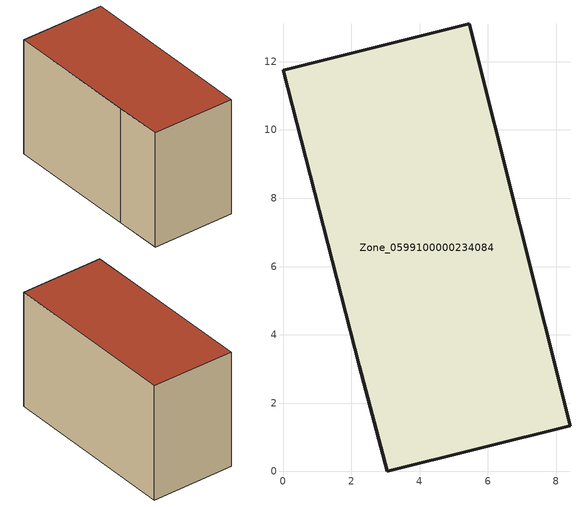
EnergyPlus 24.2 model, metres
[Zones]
Zone_0599100000234084
 floor ground (C_G): 3.05,0 2.23,3.1 0,11.75 5.46,13.12 8.4,1.33 z0
 wall outside (C_F): 2.23,3.1 3.05,0 8.4,1.33 5.46,13.12 0,11.75 2.23,3.1 z0:7.93
 roof outside (C_R): 8.4,1.33 5.46,13.12 0,11.75 2.23,3.1 3.05,0 z7.93
[BUILDING]
Pand.0599100000234084: North Axis=0; Terrain=City; Loads Convergence Tolerance Value=0.04; Temperature Convergence Tolerance Value=0.4; Solar Distribution=FullExterior; Maximum Number of Warmup Days=25; Minimum Number of Warmup Days=1
[Site:Location]
Rotterdam.The.Hague.AP_ZH_NLD Design_Conditions: Latitude=51.96; Longitude=4.45; Time Zone=1; Elevation=-4.5
[SITE:GROUNDTEMPERATURE:BUILDINGSURFACE]
18, 18, 18, 18, 18, 18, 18, 18, 18, 18, 18, 18
[MATERIAL] Thermal Absorptance=0.9; Solar Absorptance=0.7; Visible Absorptance=0.7
Name | Roughness | Thickness | Conductivity | Density | Specific Heat
G.TC.1975-1991 | MediumSmooth | 0.15 | 0.288461 | 540 | 1210
F.TC.1975-1991 | Rough | 0.3 | 0.230769 | 1920 | 840
R.TC.1975-1991 | MediumRough | 0.2 | 0.153846 | 1500 | 1000
[CONSTRUCTION]
C_G: G.TC.1975-1991
C_F: F.TC.1975-1991
C_R: R.TC.1975-1991
[ZONE]
Zone_0599100000234084: Type=1; Multiplier=1; Ceiling Height=Autocalculate; Volume=Autocalculate; Floor Area=autocalculate; Part of Total Floor Area=Yes
[ZONEINFILTRATION:DESIGNFLOWRATE]
Infil_Zone_0599100000234084: Zone or ZoneList or Space or SpaceList=Zone_0599100000234084; Schedule=AlwaysOn; Design Flow Rate Calculation Method=Flow/Area; Flow Rate per Floor Area=0.003; Constant Term Coefficient=1; Temperature Term Coefficient=0; Velocity Term Coefficient=0; Velocity Squared Term Coefficient=0
[HVACTEMPLATE:ZONE:IDEALLOADSAIRSYSTEM]
Zone_0599100000234084: Maximum Heating Supply Air Temperature=50; Minimum Cooling Supply Air Temperature=13; Maximum Heating Supply Air Humidity Ratio=0.0156; Minimum Cooling Supply Air Humidity Ratio=0.0077; Heating Limit=NoLimit; Cooling Limit=NoLimit; Dehumidification Control Type=ConstantSensibleHeatRatio; Cooling Sensible Heat Ratio=0.7; Dehumidification Setpoint=60; Humidification Control Type=None; Humidification Setpoint=30; Outdoor Air Method=None; Outdoor Air Flow Rate per Person=0.00944; Outdoor Air Flow Rate per Zone Floor Area=0; Outdoor Air Flow Rate per Zone=0; Demand Controlled Ventilation Type=None; Outdoor Air Economizer Type=NoEconomizer; Heat Recovery Type=None; Sensible Heat Recovery Effectiveness=0.7; Latent Heat Recovery Effectiveness=0.65
[ZONECONTROL:THERMOSTAT]
ThermostatControl_Zone_0599100000234084: Zone or ZoneList=Zone_0599100000234084; Control Type Schedule=DualSetpointControlType; Control 1=Thermostat_Zone_0599100000234084; Temperature Difference Between Cutout And Setpoint=0
[THERMOSTATSETPOINT:DUALSETPOINT]
Thermostat_Zone_0599100000234084: Heating Setpoint Temperature Schedule=HeatingSetpoint_Zone_0599100000234084; Cooling Setpoint Temperature Schedule=CoolingSetpoint_Zone_0599100000234084
[SCHEDULE:COMPACT]
HeatingSetpoint_Zone_0599100000234084: Through: 12/31, For: AllDays, Until: 24:00, 21
CoolingSetpoint_Zone_0599100000234084: Through: 12/31, For: AllDays, Until: 24:00, 24
DualSetpointControlType: Through: 12/31, For: AllDays, Until: 24:00, 4
AlwaysOn: Through: 12/31, For: AllDays, Until: 24:00, 1
